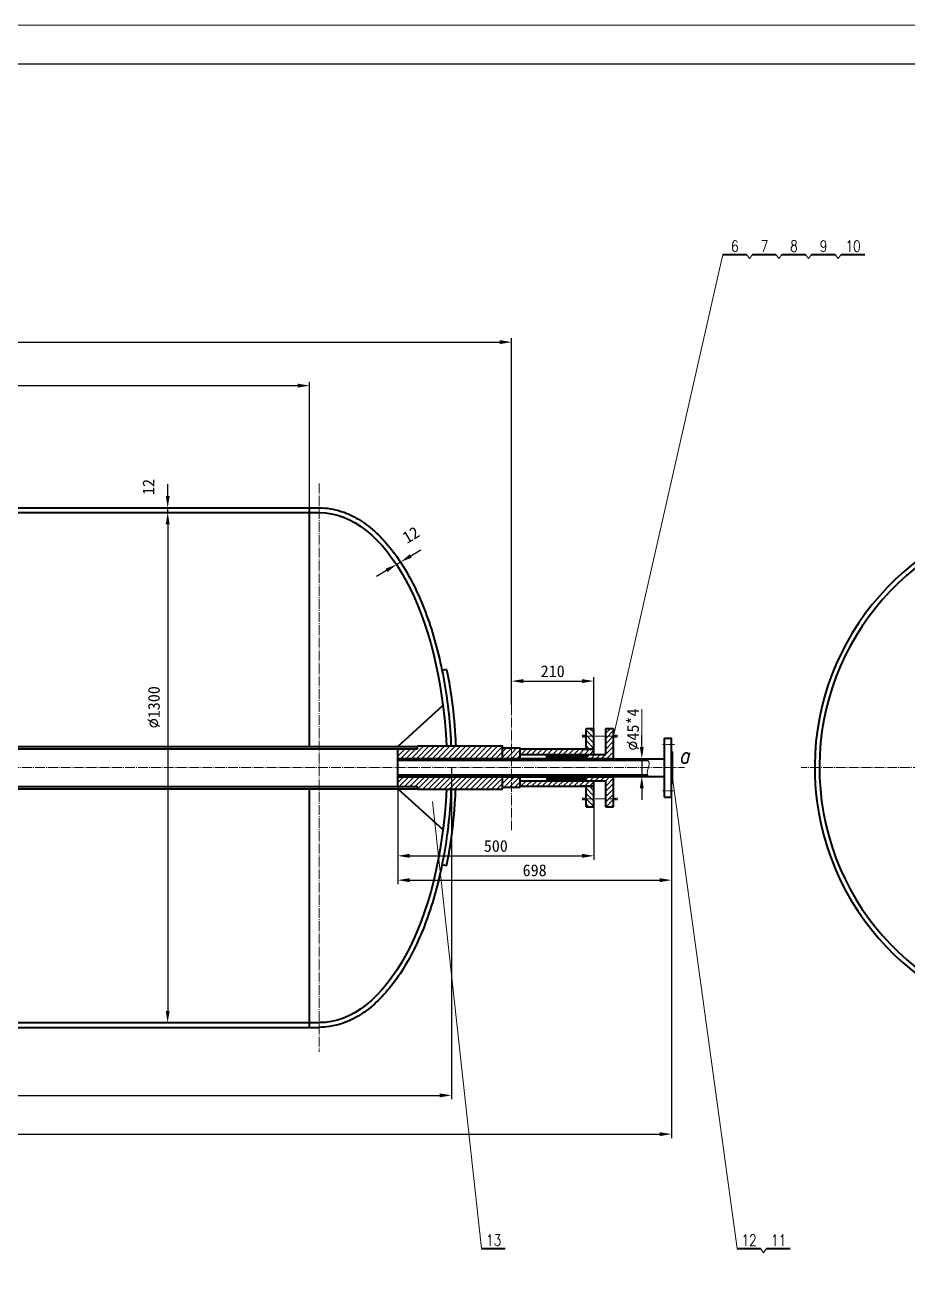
# Model space of a CAD drawing. Extents: x -29228 to 3578, y -1551 to 5346.
# Drawn here: x -26207 to -23956, y 2158 to 5346 of the extents above; entities that cross this region are included whole.
import ezdxf
from ezdxf.enums import TextEntityAlignment as Align

# ---------------------------------------------------------------- set-up
doc = ezdxf.new("R2010")
doc.units = 0
doc.header["$LTSCALE"] = 10
doc.header["$PDMODE"] = 1
doc.linetypes.add('ZXX-L', pattern=[3.28, 2.5, -0.3, 0.18, -0.3])
doc.linetypes.add('ZXX-S', pattern=[1.27, 0.75, -0.2, 0.12, -0.2])
doc.layers.get('Defpoints').update_dxf_attribs({"linetype": 'CONTINUOUS'})
doc.layers.add('5剖面线层', color=2, linetype='CONTINUOUS')
for name, color, linetype, lineweight in [('A 粗实线', 1, 'CONTINUOUS', 40), ('B 细实线', 7, 'CONTINUOUS', 18), ('C 文 字', 2, 'CONTINUOUS', 20), ('D 短中心线', 3, 'ZXX-S', 18), ('E 长中心线', 3, 'ZXX-L', 18)]:
    doc.layers.add(name, color=color, linetype=linetype, lineweight=lineweight)
doc.styles.add('ITALICT', font='ITALICT.shx', dxfattribs={"width": 0.7})
doc.styles.add('ROMANC', font='romanc', dxfattribs={"width": 0.7, "height": 6})
doc.styles.get("Standard").update_dxf_attribs({"font": 'SIMFANG.TTF'})
doc.dimstyles.new('通用标注4.0', dxfattribs={"dimscale": 10, "dimtxt": 3, "dimasz": 3, "dimexe": 1, "dimexo": 0, "dimgap": 1, "dimtad": 1, "dimdec": 0, "dimzin": 0, "dimdsep": 46, "dimtxsty": 'Standard', "dimcen": 0, "dimadec": 0, "dimazin": 0, "dimtfac": 0.375, "dimtdec": 0, "dimtmove": 2, "dimatfit": 3, "dimfxl": 0, "dimtzin": 0, "dimarcsym": 0})
pattern_1 = [(45, (-312.396, 246.951), (-6.735192, 6.735192), [])]
pattern_2 = [(135, (-312.396, 246.951), (-6.735192, -6.735192), [])]

# ---------------------------------------------------------------- blocks, each defined once
blk = doc.blocks.new('*D88')
at = {"layer": 'C 文 字', "color": 0, "lineweight": -2}
for p, q in [((-27993.7, 3453.6), (-27993.7, 2608.2)), ((-25119.7, 3453.6), (-25119.7, 2608.2)), ((-27963.7, 2618.2), (-25149.7, 2618.2))]:
    blk.add_line(p, q, dxfattribs=at)
at = {"layer": 'C 文 字', "color": 0}
for points in [[(-27963.7, 2623.2), (-27963.7, 2613.2), (-27993.7, 2618.2)], [(-25149.7, 2623.2), (-25149.7, 2613.2), (-25119.7, 2618.2)]]:
    blk.add_solid(points, dxfattribs=at)
at = {"layer": 'Defpoints', "color": 0}
for p in [(-27993.7, 3453.6), (-25119.7, 3453.6), (-25119.7, 2618.2)]:
    blk.add_point(p, dxfattribs=at)
at = {"layer": 'C 文 字', "color": 0, "insert": (-26556.7, 2643.2), "char_height": 30, "attachment_point": 5}
blk.add_mtext('2874', dxfattribs=at)
blk = doc.blocks.new('*D102')
at = {"layer": 'C 文 字', "color": 0, "lineweight": -2}
for p, q in [((-28146.7, 3613.4), (-28146.7, 4547.9)), ((-28116.7, 4537.9), (-24996.7, 4537.9)), ((-24966.7, 3613.4), (-24966.7, 4547.9))]:
    blk.add_line(p, q, dxfattribs=at)
at = {"layer": 'C 文 字', "color": 0}
for points in [[(-28116.7, 4542.9), (-28116.7, 4532.9), (-28146.7, 4537.9)], [(-24996.7, 4542.9), (-24996.7, 4532.9), (-24966.7, 4537.9)]]:
    blk.add_solid(points, dxfattribs=at)
at = {"layer": 'Defpoints', "color": 0}
for p in [(-24966.7, 4537.9), (-28146.7, 3613.4), (-24966.7, 3613.4)]:
    blk.add_point(p, dxfattribs=at)
at = {"layer": 'C 文 字', "color": 0, "insert": (-26556.7, 4562.9), "char_height": 30, "attachment_point": 5}
blk.add_mtext('3180', dxfattribs=at)
blk = doc.blocks.new('*D100')
at = {"layer": 'C 文 字', "color": 0, "lineweight": -2}
for p, q in [((-27631.7, 4115.6), (-27631.7, 4436.9)), ((-25481.7, 4115.6), (-25481.7, 4436.9)), ((-27601.7, 4426.9), (-25511.7, 4426.9))]:
    blk.add_line(p, q, dxfattribs=at)
at = {"layer": 'C 文 字', "color": 0}
for points in [[(-27601.7, 4431.9), (-27601.7, 4421.9), (-27631.7, 4426.9)], [(-25511.7, 4431.9), (-25511.7, 4421.9), (-25481.7, 4426.9)]]:
    blk.add_solid(points, dxfattribs=at)
at = {"layer": 'Defpoints', "color": 0}
for p in [(-25481.7, 4426.9), (-27631.7, 4115.6), (-25481.7, 4115.6)]:
    blk.add_point(p, dxfattribs=at)
at = {"layer": 'C 文 字', "color": 0, "insert": (-26556.7, 4451.9), "char_height": 30, "attachment_point": 5}
blk.add_mtext('2150', dxfattribs=at)
blk = doc.blocks.new('*D96')
at = {"layer": 'C 文 字', "color": 0, "lineweight": -2}
for p, q in [((-24634.6, 3506.1), (-24634.6, 3536.1)), ((-24593.5, 3476.1), (-24644.6, 3476.1)), ((-24634.6, 3476.1), (-24634.6, 3431.1)), ((-24634.6, 3431.1), (-24644.6, 3431.1)), ((-24634.6, 3401.1), (-24634.6, 3371.1))]:
    blk.add_line(p, q, dxfattribs=at)
at = {"layer": 'C 文 字', "color": 0}
for points in [[(-24639.6, 3506.1), (-24629.6, 3506.1), (-24634.6, 3476.1)], [(-24639.6, 3401.1), (-24629.6, 3401.1), (-24634.6, 3431.1)]]:
    blk.add_solid(points, dxfattribs=at)
at = {"layer": 'Defpoints', "color": 0}
for p in [(-24593.5, 3476.1), (-24634.6, 3431.1), (-24634.6, 3431.1)]:
    blk.add_point(p, dxfattribs=at)
at = {"layer": 'C 文 字', "color": 0, "insert": (-24656.8, 3550.4), "char_height": 30, "attachment_point": 5, "rotation": 90}
blk.add_mtext('{\\Ftxt.shx;%%c}45*4', dxfattribs=at)
blk = doc.blocks.new('*D97')
at = {"layer": 'C 文 字', "color": 0, "lineweight": -2}
for p, q in [((-25843.2, 4103.6), (-25853.2, 4103.6)), ((-25843.2, 4073.6), (-25843.2, 2833.6)), ((-25843.2, 2803.6), (-25853.2, 2803.6))]:
    blk.add_line(p, q, dxfattribs=at)
at = {"layer": 'C 文 字', "color": 0}
for points in [[(-25848.2, 4073.6), (-25838.2, 4073.6), (-25843.2, 4103.6)], [(-25848.2, 2833.6), (-25838.2, 2833.6), (-25843.2, 2803.6)]]:
    blk.add_solid(points, dxfattribs=at)
at = {"layer": 'Defpoints', "color": 0}
for p in [(-25843.2, 4103.6), (-25843.2, 2803.6), (-25843.2, 2803.6)]:
    blk.add_point(p, dxfattribs=at)
at = {"layer": 'C 文 字', "color": 0, "insert": (-25878.2, 3607.4), "char_height": 30, "attachment_point": 5, "rotation": 90}
blk.add_mtext('{\\Ftxt.shx;%%c}1300', dxfattribs=at)
blk = doc.blocks.new('*D95')
at = {"layer": 'C 文 字', "color": 0, "lineweight": -2}
for p, q in [((-24558.7, 3378.6), (-24558.7, 3156.7)), ((-25256.7, 3316.2), (-25256.7, 3156.7)), ((-25226.7, 3166.7), (-24588.7, 3166.7))]:
    blk.add_line(p, q, dxfattribs=at)
at = {"layer": 'C 文 字', "color": 0}
for points in [[(-25226.7, 3171.7), (-25226.7, 3161.7), (-25256.7, 3166.7)], [(-24588.7, 3171.7), (-24588.7, 3161.7), (-24558.7, 3166.7)]]:
    blk.add_solid(points, dxfattribs=at)
at = {"layer": 'Defpoints', "color": 0}
for p in [(-24558.7, 3378.6), (-25256.7, 3316.2), (-24558.7, 3166.7)]:
    blk.add_point(p, dxfattribs=at)
at = {"layer": 'C 文 字', "color": 0, "insert": (-24907.7, 3191.7), "char_height": 30, "attachment_point": 5}
blk.add_mtext('698', dxfattribs=at)
blk = doc.blocks.new('*D94')
at = {"layer": 'C 文 字', "color": 0, "lineweight": -2}
for p, q in [((-25256.7, 3405.6), (-25256.7, 3218.7)), ((-24756.7, 3353.6), (-24756.7, 3218.7)), ((-25226.7, 3228.7), (-24786.7, 3228.7))]:
    blk.add_line(p, q, dxfattribs=at)
at = {"layer": 'C 文 字', "color": 0}
for points in [[(-25226.7, 3233.7), (-25226.7, 3223.7), (-25256.7, 3228.7)], [(-24786.7, 3233.7), (-24786.7, 3223.7), (-24756.7, 3228.7)]]:
    blk.add_solid(points, dxfattribs=at)
at = {"layer": 'Defpoints', "color": 0}
for p in [(-25256.7, 3405.6), (-24756.7, 3353.6), (-24756.7, 3228.7)]:
    blk.add_point(p, dxfattribs=at)
at = {"layer": 'C 文 字', "color": 0, "insert": (-25006.7, 3253.7), "char_height": 30, "attachment_point": 5}
blk.add_mtext('500', dxfattribs=at)
blk = doc.blocks.new('*D99')
at = {"layer": 'C 文 字', "color": 0, "lineweight": -2}
for p, q in [((-25237.4, 3957.6), (-25254.4, 3986.2)), ((-25223.5, 3992.9), (-25197.7, 4008.3)), ((-25285.4, 3956.1), (-25311.2, 3940.7)), ((-25247.7, 3951.4), (-25264.7, 3980)), ((-25259.6, 3971.4), (-25249.3, 3977.6))]:
    blk.add_line(p, q, dxfattribs=at)
at = {"layer": 'C 文 字', "color": 0}
for points in [[(-25226.1, 3997.2), (-25221, 3988.6), (-25249.3, 3977.6)], [(-25287.9, 3960.4), (-25282.8, 3951.8), (-25259.6, 3971.4)]]:
    blk.add_solid(points, dxfattribs=at)
at = {"layer": 'Defpoints', "color": 0}
for p in [(-25249.3, 3977.6), (-25237.4, 3957.6), (-25247.7, 3951.4)]:
    blk.add_point(p, dxfattribs=at)
at = {"layer": 'C 文 字', "color": 0, "insert": (-25223.1, 4046.9), "char_height": 30, "attachment_point": 5, "rotation": 30.7789}
blk.add_mtext('12', dxfattribs=at)
blk = doc.blocks.new('*D98')
at = {"layer": 'C 文 字', "color": 0, "lineweight": -2}
for p, q in [((-25843.2, 4145.6), (-25843.2, 4175.6)), ((-25851.2, 4115.6), (-25833.2, 4115.6)), ((-25843.2, 4103.6), (-25843.2, 4115.6)), ((-25851.2, 4103.6), (-25833.2, 4103.6)), ((-25843.2, 4073.6), (-25843.2, 4043.6))]:
    blk.add_line(p, q, dxfattribs=at)
at = {"layer": 'C 文 字', "color": 0}
for points in [[(-25848.2, 4145.6), (-25838.2, 4145.6), (-25843.2, 4115.6)], [(-25848.2, 4073.6), (-25838.2, 4073.6), (-25843.2, 4103.6)]]:
    blk.add_solid(points, dxfattribs=at)
at = {"layer": 'Defpoints', "color": 0}
for p in [(-25851.2, 4115.6), (-25843.2, 4115.6), (-25851.2, 4103.6)]:
    blk.add_point(p, dxfattribs=at)
at = {"layer": 'C 文 字', "color": 0, "insert": (-25892.1, 4168.7), "char_height": 30, "attachment_point": 5, "rotation": 90}
blk.add_mtext('12', dxfattribs=at)
blk = doc.blocks.new('*D89')
at = {"layer": 'C 文 字', "color": 0, "lineweight": -2}
for p, q in [((-24966.7, 3613.4), (-24966.7, 3684)), ((-24936.7, 3674), (-24786.7, 3674)), ((-24756.7, 3553.6), (-24756.7, 3684))]:
    blk.add_line(p, q, dxfattribs=at)
at = {"layer": 'C 文 字', "color": 0}
for points in [[(-24936.7, 3679), (-24936.7, 3669), (-24966.7, 3674)], [(-24786.7, 3679), (-24786.7, 3669), (-24756.7, 3674)]]:
    blk.add_solid(points, dxfattribs=at)
at = {"layer": 'Defpoints', "color": 0}
for p in [(-24756.7, 3674), (-24966.7, 3613.4), (-24756.7, 3553.6)]:
    blk.add_point(p, dxfattribs=at)
at = {"layer": 'C 文 字', "color": 0, "insert": (-24861.7, 3699), "char_height": 30, "attachment_point": 5}
blk.add_mtext('210', dxfattribs=at)
blk = doc.blocks.new('*D104')
at = {"layer": 'C 文 字', "color": 0, "lineweight": -2}
for p, q in [((-28438.7, 3605.4), (-28438.7, 2509.4)), ((-24558.7, 3166.7), (-24558.7, 2509.4)), ((-28408.7, 2519.4), (-24588.7, 2519.4))]:
    blk.add_line(p, q, dxfattribs=at)
at = {"layer": 'C 文 字', "color": 0}
for points in [[(-28408.7, 2524.4), (-28408.7, 2514.4), (-28438.7, 2519.4)], [(-24588.7, 2524.4), (-24588.7, 2514.4), (-24558.7, 2519.4)]]:
    blk.add_solid(points, dxfattribs=at)
at = {"layer": 'Defpoints', "color": 0}
for p in [(-28438.7, 3605.4), (-24558.7, 3166.7), (-24558.7, 2519.4)]:
    blk.add_point(p, dxfattribs=at)
at = {"layer": 'C 文 字', "color": 0, "insert": (-26498.7, 2544.4), "char_height": 30, "attachment_point": 5}
blk.add_mtext('≈3880', dxfattribs=at)

msp = doc.modelspace()

# ---------------------------------------------------------------- hatches: boundary and pattern name
at = {"layer": '5剖面线层'}
h = msp.add_hatch(dxfattribs=at)
h.set_pattern_fill('ANSI37', color=256, scale=0.5, style=0)
h.set_pattern_definition([(45, (-13492.3214, -6126.2828), (-1.12253202, 1.12253202), []), (135, (-13492.3214, -6126.2828), (-1.12253202, -1.12253202), [])])
h.paths.add_polyline_path([(-24866.66, 3487.1), (-24876.66, 3487.1), (-24876.66, 3477.1), (-24866.66, 3477.1)])
h.paths.add_polyline_path([(-24856.66, 3487.1), (-24866.66, 3487.1), (-24866.66, 3477.1), (-24856.66, 3477.1)])
h.paths.add_polyline_path([(-24846.66, 3487.1), (-24856.66, 3487.1), (-24856.66, 3477.1), (-24846.66, 3477.1)])
h.paths.add_polyline_path([(-24836.66, 3487.1), (-24846.66, 3487.1), (-24846.66, 3477.1), (-24836.66, 3477.1)])
h.paths.add_polyline_path([(-24816.66, 3487.1), (-24826.66, 3487.1), (-24826.66, 3477.1), (-24816.66, 3477.1)])
h.paths.add_polyline_path([(-24826.66, 3487.1), (-24836.66, 3487.1), (-24836.66, 3477.1), (-24826.66, 3477.1)])
h.paths.add_polyline_path([(-24806.66, 3487.1), (-24816.66, 3487.1), (-24816.66, 3477.1), (-24806.66, 3477.1)])
h.paths.add_polyline_path([(-24796.66, 3487.1), (-24806.66, 3487.1), (-24806.66, 3477.1), (-24796.66, 3477.1)])
h.paths.add_polyline_path([(-24786.66, 3487.1), (-24796.66, 3487.1), (-24796.66, 3477.1), (-24786.66, 3477.1)])
h.paths.add_polyline_path([(-24776.66, 3487.1), (-24786.66, 3487.1), (-24786.66, 3477.1), (-24776.66, 3477.1)])
h = msp.add_hatch(dxfattribs=at)
h.set_pattern_fill('ANSI37', color=256, scale=0.5, style=0)
h.set_pattern_definition([(315, (-13492.3214, 13033.4778), (-1.12253202, -1.12253202), []), (225, (-13492.3214, 13033.4778), (-1.12253202, 1.12253202), [])])
h.paths.add_polyline_path([(-24866.66, 3420.1), (-24876.66, 3420.1), (-24876.66, 3430.1), (-24866.66, 3430.1)])
h.paths.add_polyline_path([(-24856.66, 3420.1), (-24866.66, 3420.1), (-24866.66, 3430.1), (-24856.66, 3430.1)])
h.paths.add_polyline_path([(-24846.66, 3420.1), (-24856.66, 3420.1), (-24856.66, 3430.1), (-24846.66, 3430.1)])
h.paths.add_polyline_path([(-24836.66, 3420.1), (-24846.66, 3420.1), (-24846.66, 3430.1), (-24836.66, 3430.1)])
h.paths.add_polyline_path([(-24816.66, 3420.1), (-24826.66, 3420.1), (-24826.66, 3430.1), (-24816.66, 3430.1)])
h.paths.add_polyline_path([(-24826.66, 3420.1), (-24836.66, 3420.1), (-24836.66, 3430.1), (-24826.66, 3430.1)])
h.paths.add_polyline_path([(-24806.66, 3420.1), (-24816.66, 3420.1), (-24816.66, 3430.1), (-24806.66, 3430.1)])
h.paths.add_polyline_path([(-24796.66, 3420.1), (-24806.66, 3420.1), (-24806.66, 3430.1), (-24796.66, 3430.1)])
h.paths.add_polyline_path([(-24786.66, 3420.1), (-24796.66, 3420.1), (-24796.66, 3430.1), (-24786.66, 3430.1)])
h.paths.add_polyline_path([(-24776.66, 3420.1), (-24786.66, 3420.1), (-24786.66, 3430.1), (-24776.66, 3430.1)])
at = {"layer": 'C 文 字'}
h = msp.add_hatch(dxfattribs=at)
h.set_pattern_fill('ANSI31', color=256, scale=3, angle=90, style=0)
h.set_pattern_definition(pattern_2)
h.paths.add_polyline_path([(-24756.66, 3533.6), (-24756.66, 3553.6), (-24776.66, 3553.6), (-24776.66, 3533.6)])
h.paths.add_polyline_path([(-24776.66, 3533.6), (-24776.66, 3501.1), (-24756.66, 3501.1), (-24756.66, 3533.6)])
h = msp.add_hatch(dxfattribs=at)
h.set_pattern_fill('ANSI31', color=256, scale=3, style=0)
h.set_pattern_definition(pattern_1)
h.paths.add_polyline_path([(-24706.66, 3533.6), (-24706.66, 3553.6), (-24726.66, 3553.6), (-24726.66, 3533.6)])
h.paths.add_polyline_path([(-24706.66, 3533.6), (-24726.66, 3533.6), (-24726.66, 3487.1), (-24776.66, 3487.1), (-24776.66, 3485.1), (-24774.52, 3477.1), (-24706.66, 3477.1)])
h.paths.add_polyline_path([(-24726.66, 3420.1), (-24726.66, 3373.6), (-24706.66, 3373.6), (-24706.66, 3430.1), (-24774.52, 3430.1), (-24776.66, 3422.1), (-24776.66, 3420.1)])
h.paths.add_polyline_path([(-24706.66, 3373.6), (-24726.66, 3373.6), (-24726.66, 3353.6), (-24706.66, 3353.6)])
h = msp.add_hatch(dxfattribs=at)
h.set_pattern_fill('ANSI31', color=256, scale=3, style=0)
h.set_pattern_definition(pattern_1)
h.paths.add_polyline_path([(-24989.66, 3508.6), (-25206.66, 3508.6), (-25206.66, 3501.6), (-25256.66, 3501.6), (-25256.66, 3477.1), (-24989.66, 3477.1)])
h.paths.add_polyline_path([(-24989.66, 3430.1), (-25256.66, 3430.1), (-25256.66, 3405.6), (-25206.66, 3405.6), (-25206.66, 3398.6), (-24989.66, 3398.6)])
h.paths.add_polyline_path([(-24944.66, 3503.6), (-24966.66, 3503.6), (-24966.66, 3477.1), (-24944.66, 3477.1)])
h.paths.add_polyline_path([(-24944.66, 3430.1), (-24966.66, 3430.1), (-24966.66, 3403.6), (-24944.66, 3403.6)])
h.paths.add_polyline_path([(-24756.66, 3420.1), (-24944.66, 3420.1), (-24944.66, 3406.1), (-24756.66, 3406.1)])
h.paths.add_polyline_path([(-24756.66, 3501.1), (-24944.66, 3501.1), (-24944.66, 3487.1), (-24756.66, 3487.1)])
h = msp.add_hatch(dxfattribs=at)
h.set_pattern_fill('ANSI31', color=256, scale=3, style=0)
h.set_pattern_definition(pattern_1)
h.paths.add_polyline_path([(-24989.66, 3503.6), (-24989.66, 3477.1), (-24966.66, 3477.1), (-24966.66, 3503.6)])
h.paths.add_polyline_path([(-24966.66, 3430.1), (-24989.66, 3430.1), (-24989.66, 3403.6), (-24966.66, 3403.6)])
h = msp.add_hatch(dxfattribs=at)
h.set_pattern_fill('ANSI31', color=256, scale=3, angle=90, style=0)
h.set_pattern_definition(pattern_2)
h.paths.add_polyline_path([(-24756.66, 3406.1), (-24776.66, 3406.1), (-24776.66, 3373.6), (-24756.66, 3373.6)])
h.paths.add_polyline_path([(-24776.66, 3353.6), (-24756.66, 3353.6), (-24756.66, 3373.6), (-24776.66, 3373.6)])

# ---------------------------------------------------------------- linework, layer by layer
at = {"layer": 'A 粗实线'}
for p, q in [((-24428.11, 4761.31), (-24367.93, 4761.31)), ((-24352.74, 4761.31), (-24292.56, 4761.31)), ((-24277.36, 4761.31), (-24217.19, 4761.31)), ((-24201.99, 4761.31), (-24141.81, 4761.31)), ((-24126.62, 4761.31), (-24066.44, 4761.31)), ((-26336.66, 4115.6), (-25456.66, 4115.6)), ((-25481.66, 3507.6), (-25481.66, 4115.6)), ((-26336.66, 4103.6), (-25456.66, 4103.6)), ((-25132.16, 3703.6), (-25143.91, 3701.2)), ((-25256.66, 3507.6), (-25141.4, 3611.51)), ((-24776.66, 3501.1), (-24776.66, 3553.6)), ((-24776.66, 3553.6), (-24756.66, 3553.6)), ((-24756.66, 3487.1), (-24756.66, 3553.6)), ((-24726.66, 3487.1), (-24726.66, 3553.6)), ((-24726.66, 3553.6), (-24706.66, 3553.6)), ((-24706.66, 3476.1), (-24706.66, 3553.6)), ((-27906.66, 3507.6), (-25206.66, 3507.6)), ((-25206.66, 3508.6), (-24989.66, 3508.6)), ((-25206.66, 3501.6), (-25206.66, 3508.6)), ((-24989.66, 3477.1), (-24989.66, 3508.6)), ((-24576.66, 3528.6), (-24558.66, 3528.6)), ((-24576.66, 3378.6), (-24576.66, 3528.6)), ((-24558.66, 3378.6), (-24558.66, 3528.6)), ((-27906.66, 3501.6), (-25206.66, 3501.6)), ((-25256.66, 3405.6), (-25256.66, 3501.6)), ((-25256.66, 3477.1), (-24706.66, 3477.1)), ((-25256.66, 3476.1), (-24576.66, 3476.1)), ((-24989.66, 3503.6), (-24944.66, 3503.6)), ((-24944.66, 3477.1), (-24944.66, 3503.6)), ((-24944.66, 3501.1), (-24756.66, 3501.1)), ((-24944.66, 3487.1), (-24726.66, 3487.1)), ((-24876.66, 3477.1), (-24876.66, 3487.1)), ((-24866.66, 3477.1), (-24866.66, 3487.1)), ((-24856.66, 3477.1), (-24856.66, 3487.1)), ((-24846.66, 3477.1), (-24846.66, 3487.1)), ((-24836.66, 3477.1), (-24836.66, 3487.1)), ((-24826.66, 3477.1), (-24826.66, 3487.1)), ((-24816.66, 3477.1), (-24816.66, 3487.1)), ((-24806.66, 3477.1), (-24806.66, 3487.1)), ((-24796.66, 3477.1), (-24796.66, 3487.1)), ((-24788.46, 3501.1), (-24788.46, 3499.1)), ((-24786.66, 3477.1), (-24786.66, 3487.1)), ((-24776.66, 3477.1), (-24776.66, 3487.1)), ((-24776.66, 3485.1), (-24774.52, 3477.1)), ((-24558.66, 3493.78), (-24556.66, 3493.78)), ((-24556.66, 3413.42), (-24556.66, 3493.78)), ((-25256.66, 3472.1), (-24618.26, 3472.1)), ((-25256.66, 3435.1), (-24619.77, 3435.1)), ((-25256.66, 3431.1), (-24576.66, 3431.1)), ((-25256.66, 3430.1), (-24706.66, 3430.1)), ((-24989.66, 3398.6), (-24989.66, 3430.1)), ((-24944.66, 3403.6), (-24944.66, 3430.1)), ((-24944.66, 3420.1), (-24726.66, 3420.1)), ((-24876.66, 3430.1), (-24876.66, 3420.1)), ((-24866.66, 3430.1), (-24866.66, 3420.1)), ((-24856.66, 3430.1), (-24856.66, 3420.1)), ((-24846.66, 3430.1), (-24846.66, 3420.1)), ((-24836.66, 3430.1), (-24836.66, 3420.1)), ((-24826.66, 3430.1), (-24826.66, 3420.1)), ((-24816.66, 3430.1), (-24816.66, 3420.1)), ((-24806.66, 3430.1), (-24806.66, 3420.1)), ((-24796.66, 3430.1), (-24796.66, 3420.1)), ((-24786.66, 3430.1), (-24786.66, 3420.1)), ((-24776.66, 3422.1), (-24774.52, 3430.1)), ((-24776.66, 3430.1), (-24776.66, 3420.1)), ((-24756.66, 3353.6), (-24756.66, 3420.1)), ((-24726.66, 3353.6), (-24726.66, 3420.1)), ((-24706.66, 3353.6), (-24706.66, 3431.1)), ((-24558.66, 3413.42), (-24556.66, 3413.42)), ((-27453.16, 3405.6), (-25206.66, 3405.6)), ((-27453.16, 3399.6), (-25206.66, 3399.6)), ((-25481.66, 2791.6), (-25481.66, 3399.6)), ((-25256.66, 3399.6), (-25141.4, 3295.69)), ((-25206.66, 3398.6), (-25206.66, 3405.6)), ((-25206.66, 3398.6), (-24989.66, 3398.6)), ((-24989.66, 3403.6), (-24944.66, 3403.6)), ((-24944.66, 3406.1), (-24756.66, 3406.1)), ((-24788.46, 3406.1), (-24788.46, 3408.1)), ((-24776.66, 3353.6), (-24776.66, 3406.1)), ((-24776.66, 3353.6), (-24756.66, 3353.6)), ((-24726.66, 3353.6), (-24706.66, 3353.6)), ((-24576.66, 3378.6), (-24558.66, 3378.6)), ((-25132.16, 3203.6), (-25143.91, 3205.99)), ((-27656.66, 2803.6), (-25456.66, 2803.6)), ((-27656.66, 2791.6), (-25456.66, 2791.6)), ((-25042.92, 2228.01), (-24982.74, 2228.01)), ((-24391.81, 2228.01), (-24331.64, 2228.01)), ((-24316.44, 2228.01), (-24256.26, 2228.01))]:
    msp.add_line(p, q, dxfattribs=at)
at = {"layer": 'A 粗实线', "color": 5, "lineweight": 25}
msp.add_lwpolyline([(-28977.73, -494), (-20917.73, -494), (-20917.73, 5246), (-28977.73, 5246)], close=True, dxfattribs=at)
at = {"layer": 'A 粗实线'}
for radius, start, end in [(662, 104.88013, 75.11987), (650, 105.16137, 74.83863)]:
    msp.add_arc((-23531.83, 3453.6), radius, start, end, dxfattribs=at)
at = {"layer": 'A 粗实线', "extrusion": (0, 0, -1)}
for start_param, end_param in [(0, 1.4860796), (1.655513, 3.1415927)]:
    msp.add_ellipse((-25456.66, 3453.6), major_axis=(0, 650), ratio=0.5, start_param=start_param, end_param=end_param, dxfattribs=at)
at = {"layer": 'A 粗实线'}
for points, knots in [([(-25456.66, 4115.6), (-25447.25, 4115.6), (-25437.85, 4114.84), (-25419.13, 4111.8), (-25409.82, 4109.53), (-25391.39, 4103.52), (-25382.27, 4099.78), (-25358.84, 4088.18), (-25344.74, 4079.22), (-25317.4, 4057.87), (-25304.16, 4045.49), (-25278.71, 4017.55), (-25266.5, 4002), (-25243.25, 3967.99), (-25232.22, 3949.54), (-25211.48, 3910.02), (-25201.78, 3888.97), (-25183.84, 3844.59), (-25175.6, 3821.28), (-25160.72, 3772.76), (-25154.08, 3747.56), (-25142.48, 3695.7), (-25137.52, 3669.03), (-25129.38, 3614.66), (-25126.2, 3586.96), (-25122.56, 3542.26), (-25121.52, 3525.46), (-25120.81, 3508.6)], [0, 0, 0, 0, 0.0808571, 0.0808571, 0.1617143, 0.1617143, 0.2425714, 0.2425714, 0.3722286, 0.3722286, 0.5018858, 0.5018858, 0.631543, 0.631543, 0.7612002, 0.7612002, 0.8908574, 0.8908574, 1.0205146, 1.0205146, 1.1501718, 1.1501718, 1.2798289, 1.2798289, 1.4094861, 1.4094861, 1.4868583, 1.4868583, 1.4868583, 1.4868583]), ([(-25132.16, 3703.6), (-25127.76, 3682.02), (-25123.94, 3659.99), (-25115.79, 3603.66), (-25112.24, 3568.93), (-25109.59, 3525.46), (-25109.16, 3517.03), (-25108.8, 3508.6)], [1.18397478, 1.18397478, 1.18397478, 1.18397478, 1.28922931, 1.28922931, 1.4492638, 1.4492638, 1.48762261, 1.48762261, 1.48762261, 1.48762261]), ([(-25120.81, 3398.6), (-25120.94, 3395.53), (-25121.08, 3392.47), (-25122.62, 3361.19), (-25124.92, 3333.15), (-25131.33, 3277.88), (-25135.43, 3250.65), (-25145.36, 3197.45), (-25151.19, 3171.48), (-25164.49, 3121.23), (-25171.97, 3096.94), (-25188.44, 3050.45), (-25197.45, 3028.25), (-25216.85, 2986.28), (-25227.25, 2966.51), (-25249.31, 2929.74), (-25260.97, 2912.74), (-25285.38, 2881.77), (-25298.14, 2867.81), (-25324.6, 2843.18), (-25338.3, 2832.52), (-25366.47, 2814.73), (-25380.93, 2807.6), (-25407.27, 2798.22), (-25419.05, 2795.26), (-25439.46, 2792.23), (-25448.06, 2791.6), (-25456.66, 2791.6)], [1.6547343, 1.6547343, 1.6547343, 1.6547343, 1.6688005, 1.6688005, 1.7984577, 1.7984577, 1.9281149, 1.9281149, 2.0577721, 2.0577721, 2.1874293, 2.1874293, 2.3170865, 2.3170865, 2.4467437, 2.4467437, 2.5764009, 2.5764009, 2.7060581, 2.7060581, 2.8357153, 2.8357153, 2.9653725, 2.9653725, 3.0676631, 3.0676631, 3.1415927, 3.1415927, 3.1415927, 3.1415927]), ([(-25132.16, 3203.6), (-25127.76, 3225.18), (-25123.94, 3247.2), (-25115.79, 3303.53), (-25112.24, 3338.27), (-25109.59, 3381.74), (-25109.16, 3390.16), (-25108.8, 3398.6)], [1.18397478, 1.18397478, 1.18397478, 1.18397478, 1.28922931, 1.28922931, 1.4492638, 1.4492638, 1.48762261, 1.48762261, 1.48762261, 1.48762261])]:
    msp.add_open_spline(points, degree=3, knots=knots, dxfattribs=at)
at = {"layer": 'B 细实线'}
for p, q in [((-24367.93, 4761.31), (-24360.34, 4750.65)), ((-24352.74, 4761.31), (-24360.34, 4750.65)), ((-24292.56, 4761.31), (-24284.96, 4750.65)), ((-24277.36, 4761.31), (-24284.96, 4750.65)), ((-24217.19, 4761.31), (-24209.59, 4750.65)), ((-24201.99, 4761.31), (-24209.59, 4750.65)), ((-24141.81, 4761.31), (-24134.22, 4750.65)), ((-24126.62, 4761.31), (-24134.22, 4750.65)), ((-24788.46, 3499.1), (-24756.66, 3499.1)), ((-24788.46, 3408.1), (-24756.66, 3408.1)), ((-24331.64, 2228.01), (-24324.04, 2217.34)), ((-24316.44, 2228.01), (-24324.04, 2217.34))]:
    msp.add_line(p, q, dxfattribs=at)
msp.add_lwpolyline([(-29227.73, -594), (-20817.73, -594), (-20817.73, 5346), (-29227.73, 5346)], close=True, dxfattribs=at)
msp.add_spline([(-24620.22, 3476.1), (-24615.64, 3462.79), (-24620.65, 3440.17), (-24618.47, 3431.1)], degree=3, dxfattribs=at)
at = {"layer": 'C 文 字'}
for p, q in [((-24707.02, 3533.96), (-24428.11, 4761.31)), ((-24634.64, 3536.1), (-24634.64, 3602.35)), ((-24786.95, 3536.91), (-24780.31, 3530.28)), ((-24786.95, 3530.28), (-24780.31, 3536.91)), ((-24696.41, 3536.91), (-24703.04, 3530.28)), ((-24696.41, 3530.28), (-24703.04, 3536.91)), ((-24556.66, 3427.18), (-24391.81, 2228.01)), ((-25168.23, 3367.24), (-25042.92, 2228.01)), ((-24786.95, 3370.28), (-24780.31, 3376.91)), ((-24786.95, 3376.91), (-24780.31, 3370.28)), ((-24696.41, 3376.91), (-24703.04, 3370.28)), ((-24696.41, 3370.28), (-24703.04, 3376.91))]:
    msp.add_line(p, q, dxfattribs=at)
at = {"layer": 'D 短中心线'}
for p, q in [((-24581.63, 3512.82), (-24551.05, 3512.82)), ((-24581.63, 3394.38), (-24551.05, 3394.38))]:
    msp.add_line(p, q, dxfattribs=at)
at = {"layer": 'E 长中心线'}
for p, q in [((-25456.66, 4177.9), (-25456.66, 2729.29)), ((-24966.66, 3613.42), (-24966.66, 3293.78)), ((-24786.04, 3533.6), (-24697.31, 3533.6)), ((-28477.16, 3453.6), (-24525.96, 3453.6)), ((-22835.64, 3453.6), (-24228.03, 3453.6)), ((-24786.04, 3373.6), (-24697.31, 3373.6))]:
    msp.add_line(p, q, dxfattribs=at)

# ---------------------------------------------------------------- texts
at = {"layer": 'C 文 字', "style": 'ROMANC', "width": 0.8}
for s, height, p in [('6', 28.23, (-24397.36, 4782.49)), ('7', 28.23, (-24321.99, 4782.49)), ('8', 28.23, (-24246.62, 4782.49)), ('9', 28.23, (-24171.24, 4782.49)), ('10', 28.227, (-24095.87, 4782.49)), ('13', 28.227, (-25012.17, 2249.19)), ('12', 28.227, (-24361.07, 2249.19)), ('11', 28.227, (-24285.7, 2249.19))]:
    msp.add_text(s, height=height, dxfattribs=at).set_placement(p, align=Align.MIDDLE)
at = {"layer": 'C 文 字', "style": 'ITALICT', "width": 0.8}
msp.add_text('a', height=40, dxfattribs=at).set_placement((-24539.22, 3464.55))

# ---------------------------------------------------------------- dimensions: what is measured, and where the dimension line sits
at = {"layer": 'C 文 字'}
for base, p1, p2, picture, middle in [((-24966.66, 4537.94), (-28146.66, 3613.42), (-24966.66, 3613.42), '*D102', (-26556.66, 4562.94)), ((-25481.66, 4426.92), (-27631.66, 4115.6), (-25481.66, 4115.6), '*D100', (-26556.66, 4451.92)), ((-24756.66, 3673.96), (-24966.66, 3613.42), (-24756.66, 3553.6), '*D89', (-24861.66, 3698.96)), ((-25119.66, 2618.2), (-27993.66, 3453.6), (-25119.66, 3453.6), '*D88', (-26556.66, 2643.2)), ((-24756.66, 3228.69), (-25256.66, 3405.6), (-24756.66, 3353.6), '*D94', (-25006.66, 3253.69)), ((-24558.66, 3166.69), (-25256.66, 3316.25), (-24558.66, 3378.6), '*D95', (-24907.66, 3191.69))]:
    dim = msp.add_linear_dim(base=base, p1=p1, p2=p2, dimstyle='通用标注4.0', dxfattribs=at)
    dim.commit()
    dim.dimension.update_dxf_attribs({"geometry": picture, "text_midpoint": middle})
for base, p1, p2, angle, picture, middle, dimtype in [((-25843.19, 4115.6), (-25851.19, 4103.6), (-25851.19, 4115.6), 90, '*D98', (-25892.11, 4168.74), 160), ((-25249.29, 3977.56), (-25247.7, 3951.44), (-25237.39, 3957.58), 30.77888, '*D99', (-25223.14, 4046.87), 161)]:
    dim = msp.add_linear_dim(base=base, p1=p1, p2=p2, angle=angle, dimstyle='通用标注4.0', dxfattribs=at)
    dim.commit()
    dim.dimension.update_dxf_attribs({"geometry": picture, "text_midpoint": middle, "dimtype": dimtype})
for base, p1, p2, text, picture, middle in [((-25843.19, 2803.6), (-25843.19, 4103.6), (-25843.19, 2803.6), '{\\Ftxt.shx;%%c}<>', '*D97', (-25878.19, 3607.41)), ((-24634.64, 3431.1), (-24593.49, 3476.1), (-24634.64, 3431.1), '{\\Ftxt.shx;%%c}<>*4', '*D96', (-24656.78, 3550.38))]:
    dim = msp.add_linear_dim(base=base, p1=p1, p2=p2, angle=90, text=text, dimstyle='通用标注4.0', dxfattribs=at)
    dim.commit()
    dim.dimension.update_dxf_attribs({"geometry": picture, "text_midpoint": middle, "dimtype": 160})
dim = msp.add_linear_dim(base=(-24558.66, 2519.39), p1=(-28438.66, 3605.38), p2=(-24558.66, 3166.69), text='≈<>', dimstyle='通用标注4.0', dxfattribs=at)
dim.commit()
dim.dimension.update_dxf_attribs({"geometry": '*D104', "text_midpoint": (-26498.66, 2544.39)})

doc.saveas('drawing.dxf')
